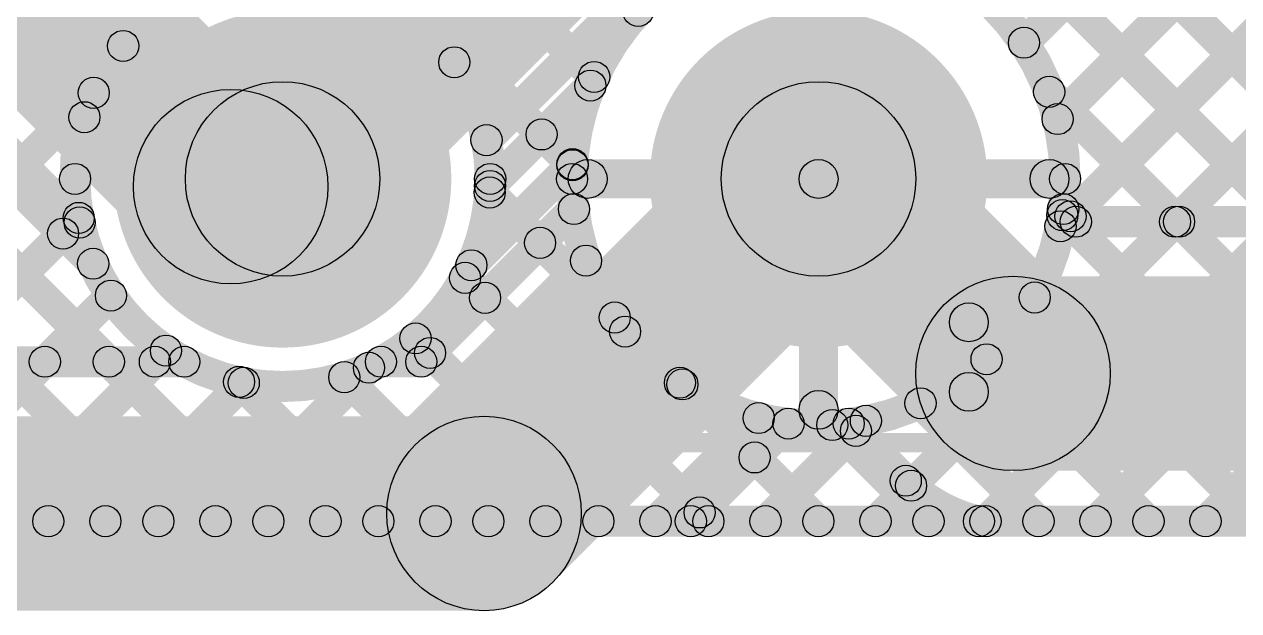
# Model space of a CAD drawing. Header units: millimetres. Extents: x 0.01 to 3.4, y 0.01 to 2.05.
# Drawn here: x 1.1898 to 1.502, y 0.013 to 0.1638 of the extents above; entities that cross this region are included whole.
import ezdxf

# ---------------------------------------------------------------- set-up
doc = ezdxf.new("R2010")
doc.units = ezdxf.units.MM
doc.header["$MEASUREMENT"] = 0
for name, color, linetype in [('BottomLayer', 5, 'Continuous'), ('BottomSolder', 6, 'Continuous'), ('PadHoleLayer', 156, 'Continuous'), ('TopLayer', 1, 'Continuous'), ('TopOverlay', 2, 'Continuous'), ('TopSolder', 216, 'Continuous')]:
    doc.layers.add(name, color=color, linetype=linetype)

# ---------------------------------------------------------------- blocks, each defined once
blk = doc.blocks.new('ESP8285_6')
at = {"layer": 'BottomLayer'}
h = blk.add_hatch(color=5, dxfattribs=at)
edge = h.paths.add_edge_path()
edge.add_arc((0.49921, 0.25236), 0.03937, 0, 360)
h = blk.add_hatch(color=5, dxfattribs=at)
edge = h.paths.add_edge_path()
edge.add_arc((0.49921, 0.11457), 0.03937, 0, 360)
at = {"layer": 'BottomSolder'}
h = blk.add_hatch(color=6, dxfattribs=at)
edge = h.paths.add_edge_path()
edge.add_arc((0.49921, 0.25236), 0.04337, 0, 360)
h = blk.add_hatch(color=6, dxfattribs=at)
edge = h.paths.add_edge_path()
edge.add_arc((0.49921, 0.11457), 0.04337, 0, 360)
at = {"layer": 'PadHoleLayer'}
h = blk.add_hatch(color=156, dxfattribs=at)
edge = h.paths.add_edge_path()
edge.add_arc((0.49921, 0.25236), 0.01969, 0, 360)
h = blk.add_hatch(color=156, dxfattribs=at)
edge = h.paths.add_edge_path()
edge.add_arc((0.49921, 0.11457), 0.01969, 0, 360)
at = {"layer": 'TopLayer'}
h = blk.add_hatch(color=1, dxfattribs=at)
edge = h.paths.add_edge_path()
edge.add_arc((0.49921, 0.25236), 0.03937, 0, 360)
h = blk.add_hatch(color=1, dxfattribs=at)
edge = h.paths.add_edge_path()
edge.add_arc((0.49921, 0.11457), 0.03937, 0, 360)
at = {"layer": 'TopOverlay'}
blk.add_hatch(color=2, dxfattribs=at).paths.add_polyline_path([(0.5695, -0.055), (0.5645, -0.055), (0.5645, 1.61823), (0.5695, 1.61823)])
h = blk.add_hatch(color=2, dxfattribs=at)
edge = h.paths.add_edge_path()
edge.add_arc((0.53606, 0.291), 0.005, 0, 360)
h = blk.add_hatch(color=2, dxfattribs=at)
edge = h.paths.add_edge_path()
edge.add_arc((0.55394, 0.291), 0.005, 0, 360)
at = {"layer": 'TopSolder'}
h = blk.add_hatch(color=216, dxfattribs=at)
edge = h.paths.add_edge_path()
edge.add_arc((0.49921, 0.25236), 0.04337, 0, 360)
h = blk.add_hatch(color=216, dxfattribs=at)
edge = h.paths.add_edge_path()
edge.add_arc((0.49921, 0.11457), 0.04337, 0, 360)
at = {"layer": 'TopOverlay', "const_width": 0.01}
blk.add_lwpolyline([(0.55394, 0.291, 1), (0.53606, 0.291, 1)], format="xyb", close=True, dxfattribs=at)
at = {"layer": 'TopOverlay'}
for centre in [(0.53606, 0.291), (0.55394, 0.291)]:
    blk.add_circle(centre, 0.005, dxfattribs=at)

msp = doc.modelspace()

# ---------------------------------------------------------------- hatches: boundary and pattern name
at = {"layer": 'BottomLayer'}
for points in [[(1.27388, 0.10632), (1.23853, 0.14168), (1.44753, 0.35068), (1.48288, 0.31532)], [(1.44964, 0.1562), (1.44398, 0.16185), (1.57896, 0.29683), (1.58462, 0.29117)], [(1.4583, 0.13657), (1.45264, 0.14223), (1.60725, 0.29683), (1.6129, 0.29117)], [(1.46158, 0.11157), (1.45593, 0.11723), (1.63553, 0.29683), (1.64119, 0.29117)], [(1.48847, 0.11017), (1.48281, 0.11583), (1.66381, 0.29683), (1.66947, 0.29117)], [(1.12396, 0.20553), (1.15932, 0.24089), (1.26053, 0.13968), (1.22517, 0.10432)], [(1.41897, 0.23161), (1.42463, 0.23727), (1.54607, 0.11583), (1.54041, 0.11017)], [(1.40483, 0.21747), (1.41048, 0.22313), (1.51778, 0.11583), (1.51212, 0.11017)], [(1.399, 0.124), (1.389, 0.124), (1.389, 0.18337), (1.399, 0.18337)], [(1.11587, 0.16701), (1.12153, 0.17267), (1.21437, 0.07983), (1.20871, 0.07417)], [(1.13702, 0.16701), (1.14268, 0.17267), (1.21031, 0.10504), (1.20466, 0.09938)], [(1.31237, 0.11936), (1.30672, 0.12501), (1.33252, 0.15081), (1.33817, 0.14516)], [(1.45046, 0.14355), (1.45611, 0.14921), (1.4895, 0.11583), (1.48384, 0.11017)], [(1.32568, 0.02032), (1.29032, 0.05568), (1.37632, 0.14168), (1.41168, 0.10632)], [(1.37632, 0.10632), (1.41168, 0.14168), (1.46168, 0.09168), (1.42632, 0.05632)], [(1.31997, 0.13262), (1.32563, 0.13827), (1.33356, 0.13035), (1.3279, 0.12469)], [(1.30757, 0.09898), (1.30191, 0.10463), (1.32792, 0.13064), (1.33357, 0.12498)], [(1.33463, 0.119), (1.33463, 0.129), (1.394, 0.129), (1.394, 0.119)], [(1.394, 0.119), (1.394, 0.129), (1.45337, 0.129), (1.45337, 0.119)], [(1.30663, 0.11767), (1.31229, 0.12333), (1.32523, 0.11039), (1.31958, 0.10473)], [(1.399, 0.06463), (1.389, 0.06463), (1.389, 0.124), (1.399, 0.124)], [(1.29467, 0.07417), (1.28902, 0.07983), (1.32828, 0.11909), (1.33393, 0.11343)], [(1.45407, 0.11343), (1.45972, 0.11909), (1.46298, 0.11583), (1.45733, 0.11017)], [(1.46015, 0.109), (1.46015, 0.117), (2.85344, 0.117), (2.85344, 0.109)], [(1.16963, 0.07417), (1.16397, 0.07983), (1.19692, 0.11278), (1.20258, 0.10712)], [(1.30029, 0.09573), (1.30595, 0.10139), (1.31109, 0.09624), (1.30543, 0.09059)], [(1.19791, 0.07417), (1.19225, 0.07983), (1.20924, 0.09682), (1.2149, 0.09116)], [(1.444, 0.049), (1.444, 0.099), (2.925, 0.099), (2.925, 0.049)], [(1.28756, 0.08018), (1.29321, 0.08584), (1.29695, 0.0821), (1.29129, 0.07645)], [(1.2262, 0.07417), (1.22054, 0.07983), (1.22339, 0.08268), (1.22905, 0.07702)], [(1.10715, 0.073), (1.10715, 0.081), (1.23092, 0.081), (1.23092, 0.073)], [(1.28149, 0.073), (1.28149, 0.081), (1.29185, 0.081), (1.29185, 0.073)], [(1.091, 0.013), (1.091, 0.063), (1.308, 0.063), (1.308, 0.013)], [(1.36398, 0.03317), (1.35833, 0.03883), (1.38343, 0.06393), (1.38909, 0.05828)], [(1.39469, 0.0579), (1.40035, 0.06356), (1.42508, 0.03883), (1.41942, 0.03317)], [(1.39891, 0.05828), (1.40457, 0.06393), (1.41925, 0.04925), (1.41359, 0.04359)], [(1.38319, 0.03317), (1.37753, 0.03883), (1.40077, 0.06207), (1.40643, 0.05642)], [(1.37473, 0.04958), (1.38039, 0.05523), (1.39679, 0.03883), (1.39113, 0.03317)], [(1.41147, 0.03317), (1.40581, 0.03883), (1.41495, 0.04796), (1.4206, 0.0423)], [(1.36059, 0.03543), (1.36624, 0.04109), (1.36851, 0.03883), (1.36285, 0.03317)], [(1.36115, 0.032), (1.36115, 0.04), (1.43523, 0.04), (1.43523, 0.032)]]:
    msp.add_hatch(color=5, dxfattribs=at).paths.add_polyline_path(points)
h = msp.add_hatch(color=5, dxfattribs=at)
edge = h.paths.add_edge_path()
edge.add_arc((1.44681, 0.15902), 0.004, 0, 360)
h = msp.add_hatch(color=5, dxfattribs=at)
edge = h.paths.add_edge_path()
edge.add_arc((1.33534, 0.14799), 0.004, 0, 360)
h = msp.add_hatch(color=5, dxfattribs=at)
edge = h.paths.add_edge_path()
edge.add_arc((1.33534, 0.14799), 0.004, 0, 360)
h = msp.add_hatch(color=5, dxfattribs=at)
edge = h.paths.add_edge_path()
edge.add_arc((1.45329, 0.14638), 0.004, 0, 360)
h = msp.add_hatch(color=5, dxfattribs=at)
edge = h.paths.add_edge_path()
edge.add_arc((1.24285, 0.122), 0.025, 0, 360)
h = msp.add_hatch(color=5, dxfattribs=at)
edge = h.paths.add_edge_path()
edge.add_arc((1.2562, 0.124), 0.025, 0, 360)
h = msp.add_hatch(color=5, dxfattribs=at)
edge = h.paths.add_edge_path()
edge.add_arc((1.394, 0.124), 0.025, 0, 360)
h = msp.add_hatch(color=5, dxfattribs=at)
edge = h.paths.add_edge_path()
edge.add_arc((1.394, 0.124), 0.025, 0, 360)
h = msp.add_hatch(color=5, dxfattribs=at)
edge = h.paths.add_edge_path()
edge.add_arc((1.45547, 0.1394), 0.004, 0, 360)
h = msp.add_hatch(color=5, dxfattribs=at)
edge = h.paths.add_edge_path()
edge.add_arc((1.3228, 0.13544), 0.004, 0, 360)
h = msp.add_hatch(color=5, dxfattribs=at)
edge = h.paths.add_edge_path()
edge.add_arc((1.33073, 0.12752), 0.004, 0, 360)
h = msp.add_hatch(color=5, dxfattribs=at)
edge = h.paths.add_edge_path()
edge.add_arc((1.33074, 0.12781), 0.004, 0, 360)
h = msp.add_hatch(color=5, dxfattribs=at)
edge = h.paths.add_edge_path()
edge.add_arc((1.33463, 0.124), 0.005, 0, 360)
h = msp.add_hatch(color=5, dxfattribs=at)
edge = h.paths.add_edge_path()
edge.add_arc((1.394, 0.124), 0.005, 0, 360)
h = msp.add_hatch(color=5, dxfattribs=at)
edge = h.paths.add_edge_path()
edge.add_arc((1.394, 0.124), 0.005, 0, 360)
h = msp.add_hatch(color=5, dxfattribs=at)
edge = h.paths.add_edge_path()
edge.add_arc((1.394, 0.124), 0.005, 0, 360)
h = msp.add_hatch(color=5, dxfattribs=at)
edge = h.paths.add_edge_path()
edge.add_arc((1.394, 0.124), 0.005, 0, 360)
h = msp.add_hatch(color=5, dxfattribs=at)
edge = h.paths.add_edge_path()
edge.add_arc((1.45337, 0.124), 0.005, 0, 360)
h = msp.add_hatch(color=5, dxfattribs=at)
edge = h.paths.add_edge_path()
edge.add_arc((1.30954, 0.12219), 0.004, 0, 360)
h = msp.add_hatch(color=5, dxfattribs=at)
edge = h.paths.add_edge_path()
edge.add_arc((1.30954, 0.12219), 0.004, 0, 360)
h = msp.add_hatch(color=5, dxfattribs=at)
edge = h.paths.add_edge_path()
edge.add_arc((1.45737, 0.124), 0.004, 0, 360)
h = msp.add_hatch(color=5, dxfattribs=at)
edge = h.paths.add_edge_path()
edge.add_arc((1.45737, 0.124), 0.004, 0, 360)
h = msp.add_hatch(color=5, dxfattribs=at)
edge = h.paths.add_edge_path()
edge.add_arc((1.30946, 0.1205), 0.004, 0, 360)
h = msp.add_hatch(color=5, dxfattribs=at)
edge = h.paths.add_edge_path()
edge.add_arc((1.3311, 0.11626), 0.004, 0, 360)
h = msp.add_hatch(color=5, dxfattribs=at)
edge = h.paths.add_edge_path()
edge.add_arc((1.3311, 0.11626), 0.004, 0, 360)
h = msp.add_hatch(color=5, dxfattribs=at)
edge = h.paths.add_edge_path()
edge.add_arc((1.4569, 0.11626), 0.004, 0, 360)
h = msp.add_hatch(color=5, dxfattribs=at)
edge = h.paths.add_edge_path()
edge.add_arc((1.4569, 0.11626), 0.004, 0, 360)
h = msp.add_hatch(color=5, dxfattribs=at)
edge = h.paths.add_edge_path()
edge.add_arc((1.45876, 0.1144), 0.004, 0, 360)
h = msp.add_hatch(color=5, dxfattribs=at)
edge = h.paths.add_edge_path()
edge.add_arc((1.46015, 0.113), 0.004, 0, 360)
h = msp.add_hatch(color=5, dxfattribs=at)
edge = h.paths.add_edge_path()
edge.add_arc((1.46015, 0.113), 0.004, 0, 360)
h = msp.add_hatch(color=5, dxfattribs=at)
edge = h.paths.add_edge_path()
edge.add_arc((1.48564, 0.113), 0.004, 0, 360)
h = msp.add_hatch(color=5, dxfattribs=at)
edge = h.paths.add_edge_path()
edge.add_arc((1.48667, 0.113), 0.004, 0, 360)
h = msp.add_hatch(color=5, dxfattribs=at)
edge = h.paths.add_edge_path()
edge.add_arc((1.19975, 0.10995), 0.004, 0, 360)
h = msp.add_hatch(color=5, dxfattribs=at)
edge = h.paths.add_edge_path()
edge.add_arc((1.3224, 0.10756), 0.004, 0, 360)
h = msp.add_hatch(color=5, dxfattribs=at)
edge = h.paths.add_edge_path()
edge.add_arc((1.20749, 0.10221), 0.004, 0, 360)
h = msp.add_hatch(color=5, dxfattribs=at)
edge = h.paths.add_edge_path()
edge.add_arc((1.20749, 0.10221), 0.004, 0, 360)
h = msp.add_hatch(color=5, dxfattribs=at)
edge = h.paths.add_edge_path()
edge.add_arc((1.30474, 0.1018), 0.004, 0, 360)
h = msp.add_hatch(color=5, dxfattribs=at)
edge = h.paths.add_edge_path()
edge.add_arc((1.30312, 0.09856), 0.004, 0, 360)
h = msp.add_hatch(color=5, dxfattribs=at)
edge = h.paths.add_edge_path()
edge.add_arc((1.21207, 0.09399), 0.004, 0, 360)
h = msp.add_hatch(color=5, dxfattribs=at)
edge = h.paths.add_edge_path()
edge.add_arc((1.30826, 0.09342), 0.004, 0, 360)
h = msp.add_hatch(color=5, dxfattribs=at)
edge = h.paths.add_edge_path()
edge.add_arc((1.444, 0.074), 0.025, 0, 360)
h = msp.add_hatch(color=5, dxfattribs=at)
edge = h.paths.add_edge_path()
edge.add_arc((1.444, 0.074), 0.025, 0, 360)
h = msp.add_hatch(color=5, dxfattribs=at)
edge = h.paths.add_edge_path()
edge.add_arc((1.29038, 0.08301), 0.004, 0, 360)
h = msp.add_hatch(color=5, dxfattribs=at)
edge = h.paths.add_edge_path()
edge.add_arc((1.22622, 0.07985), 0.004, 0, 360)
h = msp.add_hatch(color=5, dxfattribs=at)
edge = h.paths.add_edge_path()
edge.add_arc((1.29412, 0.07927), 0.004, 0, 360)
h = msp.add_hatch(color=5, dxfattribs=at)
edge = h.paths.add_edge_path()
edge.add_arc((1.19508, 0.077), 0.004, 0, 360)
h = msp.add_hatch(color=5, dxfattribs=at)
edge = h.paths.add_edge_path()
edge.add_arc((1.21154, 0.077), 0.004, 0, 360)
h = msp.add_hatch(color=5, dxfattribs=at)
edge = h.paths.add_edge_path()
edge.add_arc((1.22337, 0.077), 0.004, 0, 360)
h = msp.add_hatch(color=5, dxfattribs=at)
edge = h.paths.add_edge_path()
edge.add_arc((1.23092, 0.077), 0.004, 0, 360)
h = msp.add_hatch(color=5, dxfattribs=at)
edge = h.paths.add_edge_path()
edge.add_arc((1.23092, 0.077), 0.004, 0, 360)
h = msp.add_hatch(color=5, dxfattribs=at)
edge = h.paths.add_edge_path()
edge.add_arc((1.28149, 0.077), 0.004, 0, 360)
h = msp.add_hatch(color=5, dxfattribs=at)
edge = h.paths.add_edge_path()
edge.add_arc((1.28149, 0.077), 0.004, 0, 360)
h = msp.add_hatch(color=5, dxfattribs=at)
edge = h.paths.add_edge_path()
edge.add_arc((1.29185, 0.077), 0.004, 0, 360)
h = msp.add_hatch(color=5, dxfattribs=at)
edge = h.paths.add_edge_path()
edge.add_arc((1.29185, 0.077), 0.004, 0, 360)
h = msp.add_hatch(color=5, dxfattribs=at)
edge = h.paths.add_edge_path()
edge.add_arc((1.394, 0.06463), 0.005, 0, 360)
h = msp.add_hatch(color=5, dxfattribs=at)
edge = h.paths.add_edge_path()
edge.add_arc((1.308, 0.038), 0.025, 0, 360)
h = msp.add_hatch(color=5, dxfattribs=at)
edge = h.paths.add_edge_path()
edge.add_arc((1.308, 0.038), 0.025, 0, 360)
h = msp.add_hatch(color=5, dxfattribs=at)
edge = h.paths.add_edge_path()
edge.add_arc((1.38626, 0.0611), 0.004, 0, 360)
h = msp.add_hatch(color=5, dxfattribs=at)
edge = h.paths.add_edge_path()
edge.add_arc((1.38626, 0.0611), 0.004, 0, 360)
h = msp.add_hatch(color=5, dxfattribs=at)
edge = h.paths.add_edge_path()
edge.add_arc((1.39752, 0.06073), 0.004, 0, 360)
h = msp.add_hatch(color=5, dxfattribs=at)
edge = h.paths.add_edge_path()
edge.add_arc((1.40174, 0.0611), 0.004, 0, 360)
h = msp.add_hatch(color=5, dxfattribs=at)
edge = h.paths.add_edge_path()
edge.add_arc((1.40174, 0.0611), 0.004, 0, 360)
h = msp.add_hatch(color=5, dxfattribs=at)
edge = h.paths.add_edge_path()
edge.add_arc((1.4036, 0.05924), 0.004, 0, 360)
h = msp.add_hatch(color=5, dxfattribs=at)
edge = h.paths.add_edge_path()
edge.add_arc((1.37756, 0.0524), 0.004, 0, 360)
h = msp.add_hatch(color=5, dxfattribs=at)
edge = h.paths.add_edge_path()
edge.add_arc((1.41642, 0.04642), 0.004, 0, 360)
h = msp.add_hatch(color=5, dxfattribs=at)
edge = h.paths.add_edge_path()
edge.add_arc((1.41642, 0.04642), 0.004, 0, 360)
h = msp.add_hatch(color=5, dxfattribs=at)
edge = h.paths.add_edge_path()
edge.add_arc((1.41642, 0.04642), 0.004, 0, 360)
h = msp.add_hatch(color=5, dxfattribs=at)
edge = h.paths.add_edge_path()
edge.add_arc((1.41778, 0.04513), 0.004, 0, 360)
h = msp.add_hatch(color=5, dxfattribs=at)
edge = h.paths.add_edge_path()
edge.add_arc((1.36342, 0.03826), 0.004, 0, 360)
h = msp.add_hatch(color=5, dxfattribs=at)
edge = h.paths.add_edge_path()
edge.add_arc((1.36115, 0.036), 0.004, 0, 360)
h = msp.add_hatch(color=5, dxfattribs=at)
edge = h.paths.add_edge_path()
edge.add_arc((1.36115, 0.036), 0.004, 0, 360)
h = msp.add_hatch(color=5, dxfattribs=at)
edge = h.paths.add_edge_path()
edge.add_arc((1.36568, 0.036), 0.004, 0, 360)
h = msp.add_hatch(color=5, dxfattribs=at)
edge = h.paths.add_edge_path()
edge.add_arc((1.38036, 0.036), 0.004, 0, 360)
h = msp.add_hatch(color=5, dxfattribs=at)
edge = h.paths.add_edge_path()
edge.add_arc((1.39396, 0.036), 0.004, 0, 360)
h = msp.add_hatch(color=5, dxfattribs=at)
edge = h.paths.add_edge_path()
edge.add_arc((1.40864, 0.036), 0.004, 0, 360)
h = msp.add_hatch(color=5, dxfattribs=at)
edge = h.paths.add_edge_path()
edge.add_arc((1.42225, 0.036), 0.004, 0, 360)
h = msp.add_hatch(color=5, dxfattribs=at)
edge = h.paths.add_edge_path()
edge.add_arc((1.43523, 0.036), 0.004, 0, 360)
h = msp.add_hatch(color=5, dxfattribs=at)
edge = h.paths.add_edge_path()
edge.add_arc((1.43523, 0.036), 0.004, 0, 360)
h = msp.add_hatch(color=5, dxfattribs=at)
edge = h.paths.add_edge_path()
edge.add_arc((1.43523, 0.036), 0.004, 0, 360)
at = {"layer": 'TopLayer'}
for points in [[(1.30318, 0.15116), (1.29753, 0.15682), (1.97154, 0.83083), (1.9772, 0.82517)], [(1.07206, 0.03317), (1.0664, 0.03883), (1.8554, 0.82783), (1.86106, 0.82217)], [(1.31146, 0.13115), (1.3058, 0.13681), (1.97967, 0.81068), (1.98533, 0.80502)], [(1.44964, 0.1562), (1.44398, 0.16185), (2.0298, 0.74766), (2.03545, 0.74201)], [(1.4583, 0.13657), (1.45264, 0.14223), (2.04394, 0.73352), (2.0496, 0.72786)], [(1.45902, 0.10901), (1.45336, 0.11466), (2.02182, 0.68312), (2.02748, 0.67746)], [(1.41147, 0.03317), (1.40581, 0.03883), (2.03375, 0.66677), (2.03941, 0.66111)], [(1.43975, 0.03317), (1.4341, 0.03883), (2.0479, 0.65263), (2.05355, 0.64697)], [(1.46804, 0.03317), (1.46238, 0.03883), (2.06204, 0.63848), (2.0677, 0.63283)], [(1.49632, 0.03317), (1.49067, 0.03883), (2.07618, 0.62434), (2.08184, 0.61869)], [(1.30653, 0.34405), (1.31219, 0.34971), (1.62307, 0.03883), (1.61741, 0.03317)], [(1.29239, 0.32991), (1.29804, 0.33557), (1.59478, 0.03883), (1.58912, 0.03317)], [(1.19218, 0.28869), (1.19784, 0.29435), (1.33914, 0.15305), (1.33348, 0.14739)], [(1.19218, 0.26041), (1.19784, 0.26607), (1.33356, 0.13035), (1.3279, 0.12469)], [(1.19218, 0.17556), (1.19784, 0.18121), (1.21804, 0.16101), (1.21239, 0.15535)], [(1.399, 0.124), (1.389, 0.124), (1.389, 0.18337), (1.399, 0.18337)], [(1.05317, 0.17314), (1.05883, 0.1788), (1.1988, 0.03883), (1.19314, 0.03317)], [(1.08759, 0.16701), (1.09324, 0.17267), (1.22709, 0.03883), (1.22143, 0.03317)], [(1.11587, 0.16701), (1.12153, 0.17267), (1.25537, 0.03883), (1.24971, 0.03317)], [(1.14415, 0.16701), (1.14981, 0.17267), (1.20685, 0.11563), (1.20119, 0.10997)], [(1.17244, 0.16701), (1.1781, 0.17267), (1.20808, 0.14269), (1.20242, 0.13703)], [(1.10034, 0.03317), (1.09469, 0.03883), (1.20481, 0.14895), (1.21046, 0.14329)], [(1.45046, 0.14355), (1.45611, 0.14921), (1.5665, 0.03883), (1.56084, 0.03317)], [(1.30757, 0.09898), (1.30191, 0.10463), (1.32792, 0.13064), (1.33357, 0.12498)], [(1.33463, 0.119), (1.33463, 0.129), (1.394, 0.129), (1.394, 0.119)], [(1.394, 0.119), (1.394, 0.129), (1.45337, 0.129), (1.45337, 0.119)], [(1.30663, 0.11767), (1.31229, 0.12333), (1.34443, 0.09119), (1.33877, 0.08553)], [(1.399, 0.06463), (1.389, 0.06463), (1.389, 0.124), (1.399, 0.124)], [(1.12863, 0.03317), (1.12297, 0.03883), (1.20095, 0.11681), (1.20661, 0.11116)], [(1.45386, 0.11187), (1.45951, 0.11753), (1.53821, 0.03883), (1.53256, 0.03317)], [(1.27005, 0.03317), (1.26439, 0.03883), (1.33139, 0.10582), (1.33704, 0.10016)], [(1.30029, 0.09573), (1.30595, 0.10139), (1.36851, 0.03883), (1.36285, 0.03317)], [(1.15691, 0.03317), (1.15125, 0.03883), (1.20924, 0.09682), (1.2149, 0.09116)], [(1.44674, 0.09071), (1.45239, 0.09636), (1.50993, 0.03883), (1.50427, 0.03317)], [(1.29833, 0.03317), (1.29268, 0.03883), (1.34142, 0.08758), (1.34708, 0.08192)], [(1.28756, 0.08018), (1.29321, 0.08584), (1.34022, 0.03883), (1.33457, 0.03317)], [(1.1852, 0.03317), (1.17954, 0.03883), (1.22339, 0.08268), (1.22905, 0.07702)], [(1.24176, 0.03317), (1.23611, 0.03883), (1.27557, 0.07829), (1.28123, 0.07264)], [(1.43436, 0.0748), (1.44002, 0.08046), (1.48164, 0.03883), (1.47599, 0.03317)], [(1.26924, 0.07021), (1.2749, 0.07587), (1.31194, 0.03883), (1.30628, 0.03317)], [(1.21348, 0.03317), (1.20782, 0.03883), (1.2434, 0.0744), (1.24905, 0.06874)], [(1.24218, 0.06899), (1.24784, 0.07465), (1.28365, 0.03883), (1.278, 0.03317)], [(1.32662, 0.03317), (1.32096, 0.03883), (1.35615, 0.07402), (1.36181, 0.06836)], [(1.35553, 0.06877), (1.36119, 0.07443), (1.39679, 0.03883), (1.39113, 0.03317)], [(1.41739, 0.06348), (1.42305, 0.06914), (1.45336, 0.03883), (1.4477, 0.03317)], [(1.3549, 0.03317), (1.34924, 0.03883), (1.37577, 0.06536), (1.38143, 0.0597)], [(1.38319, 0.03317), (1.37753, 0.03883), (1.40334, 0.06464), (1.409, 0.05898)], [(1.39469, 0.0579), (1.40035, 0.06356), (1.42508, 0.03883), (1.41942, 0.03317)], [(1.057, 0.032), (1.057, 0.04), (2.8529, 0.04), (2.8529, 0.032)]]:
    msp.add_hatch(color=1, dxfattribs=at).paths.add_polyline_path(points)
h = msp.add_hatch(color=1, dxfattribs=at)
edge = h.paths.add_edge_path()
edge.add_arc((1.34763, 0.16719), 0.004, 0, 360)
h = msp.add_hatch(color=1, dxfattribs=at)
edge = h.paths.add_edge_path()
edge.add_arc((1.44681, 0.15902), 0.004, 0, 360)
h = msp.add_hatch(color=1, dxfattribs=at)
edge = h.paths.add_edge_path()
edge.add_arc((1.21521, 0.15818), 0.004, 0, 360)
h = msp.add_hatch(color=1, dxfattribs=at)
edge = h.paths.add_edge_path()
edge.add_arc((1.30035, 0.15399), 0.004, 0, 360)
h = msp.add_hatch(color=1, dxfattribs=at)
edge = h.paths.add_edge_path()
edge.add_arc((1.33631, 0.15022), 0.004, 0, 360)
h = msp.add_hatch(color=1, dxfattribs=at)
edge = h.paths.add_edge_path()
edge.add_arc((1.20763, 0.14612), 0.004, 0, 360)
h = msp.add_hatch(color=1, dxfattribs=at)
edge = h.paths.add_edge_path()
edge.add_arc((1.45329, 0.14638), 0.004, 0, 360)
h = msp.add_hatch(color=1, dxfattribs=at)
edge = h.paths.add_edge_path()
edge.add_arc((1.20525, 0.13986), 0.004, 0, 360)
h = msp.add_hatch(color=1, dxfattribs=at)
edge = h.paths.add_edge_path()
edge.add_arc((1.45547, 0.1394), 0.004, 0, 360)
h = msp.add_hatch(color=1, dxfattribs=at)
edge = h.paths.add_edge_path()
edge.add_arc((1.30863, 0.13398), 0.004, 0, 360)
h = msp.add_hatch(color=1, dxfattribs=at)
edge = h.paths.add_edge_path()
edge.add_arc((1.33073, 0.12752), 0.004, 0, 360)
h = msp.add_hatch(color=1, dxfattribs=at)
edge = h.paths.add_edge_path()
edge.add_arc((1.33074, 0.12781), 0.004, 0, 360)
h = msp.add_hatch(color=1, dxfattribs=at)
edge = h.paths.add_edge_path()
edge.add_arc((1.33463, 0.124), 0.005, 0, 360)
h = msp.add_hatch(color=1, dxfattribs=at)
edge = h.paths.add_edge_path()
edge.add_arc((1.394, 0.124), 0.005, 0, 360)
h = msp.add_hatch(color=1, dxfattribs=at)
edge = h.paths.add_edge_path()
edge.add_arc((1.394, 0.124), 0.005, 0, 360)
h = msp.add_hatch(color=1, dxfattribs=at)
edge = h.paths.add_edge_path()
edge.add_arc((1.394, 0.124), 0.005, 0, 360)
h = msp.add_hatch(color=1, dxfattribs=at)
edge = h.paths.add_edge_path()
edge.add_arc((1.394, 0.124), 0.005, 0, 360)
h = msp.add_hatch(color=1, dxfattribs=at)
edge = h.paths.add_edge_path()
edge.add_arc((1.45337, 0.124), 0.005, 0, 360)
h = msp.add_hatch(color=1, dxfattribs=at)
edge = h.paths.add_edge_path()
edge.add_arc((1.20283, 0.124), 0.004, 0, 360)
h = msp.add_hatch(color=1, dxfattribs=at)
edge = h.paths.add_edge_path()
edge.add_arc((1.30957, 0.124), 0.004, 0, 360)
h = msp.add_hatch(color=1, dxfattribs=at)
edge = h.paths.add_edge_path()
edge.add_arc((1.33063, 0.124), 0.004, 0, 360)
h = msp.add_hatch(color=1, dxfattribs=at)
edge = h.paths.add_edge_path()
edge.add_arc((1.45737, 0.124), 0.004, 0, 360)
h = msp.add_hatch(color=1, dxfattribs=at)
edge = h.paths.add_edge_path()
edge.add_arc((1.30946, 0.1205), 0.004, 0, 360)
h = msp.add_hatch(color=1, dxfattribs=at)
edge = h.paths.add_edge_path()
edge.add_arc((1.45668, 0.1147), 0.004, 0, 360)
h = msp.add_hatch(color=1, dxfattribs=at)
edge = h.paths.add_edge_path()
edge.add_arc((1.20378, 0.11398), 0.004, 0, 360)
h = msp.add_hatch(color=1, dxfattribs=at)
edge = h.paths.add_edge_path()
edge.add_arc((1.20402, 0.1128), 0.004, 0, 360)
h = msp.add_hatch(color=1, dxfattribs=at)
edge = h.paths.add_edge_path()
edge.add_arc((1.45619, 0.11183), 0.004, 0, 360)
h = msp.add_hatch(color=1, dxfattribs=at)
edge = h.paths.add_edge_path()
edge.add_arc((1.33421, 0.10299), 0.004, 0, 360)
h = msp.add_hatch(color=1, dxfattribs=at)
edge = h.paths.add_edge_path()
edge.add_arc((1.30474, 0.1018), 0.004, 0, 360)
h = msp.add_hatch(color=1, dxfattribs=at)
edge = h.paths.add_edge_path()
edge.add_arc((1.30312, 0.09856), 0.004, 0, 360)
h = msp.add_hatch(color=1, dxfattribs=at)
edge = h.paths.add_edge_path()
edge.add_arc((1.21207, 0.09399), 0.004, 0, 360)
h = msp.add_hatch(color=1, dxfattribs=at)
edge = h.paths.add_edge_path()
edge.add_arc((1.44957, 0.09353), 0.004, 0, 360)
h = msp.add_hatch(color=1, dxfattribs=at)
edge = h.paths.add_edge_path()
edge.add_arc((1.3416, 0.08836), 0.004, 0, 360)
h = msp.add_hatch(color=1, dxfattribs=at)
edge = h.paths.add_edge_path()
edge.add_arc((1.34425, 0.08475), 0.004, 0, 360)
h = msp.add_hatch(color=1, dxfattribs=at)
edge = h.paths.add_edge_path()
edge.add_arc((1.29038, 0.08301), 0.004, 0, 360)
h = msp.add_hatch(color=1, dxfattribs=at)
edge = h.paths.add_edge_path()
edge.add_arc((1.22622, 0.07985), 0.004, 0, 360)
h = msp.add_hatch(color=1, dxfattribs=at)
edge = h.paths.add_edge_path()
edge.add_arc((1.43719, 0.07763), 0.004, 0, 360)
h = msp.add_hatch(color=1, dxfattribs=at)
edge = h.paths.add_edge_path()
edge.add_arc((1.2784, 0.07547), 0.004, 0, 360)
h = msp.add_hatch(color=1, dxfattribs=at)
edge = h.paths.add_edge_path()
edge.add_arc((1.24501, 0.07182), 0.004, 0, 360)
h = msp.add_hatch(color=1, dxfattribs=at)
edge = h.paths.add_edge_path()
edge.add_arc((1.24622, 0.07157), 0.004, 0, 360)
h = msp.add_hatch(color=1, dxfattribs=at)
edge = h.paths.add_edge_path()
edge.add_arc((1.27207, 0.07304), 0.004, 0, 360)
h = msp.add_hatch(color=1, dxfattribs=at)
edge = h.paths.add_edge_path()
edge.add_arc((1.35836, 0.0716), 0.004, 0, 360)
h = msp.add_hatch(color=1, dxfattribs=at)
edge = h.paths.add_edge_path()
edge.add_arc((1.35898, 0.07119), 0.004, 0, 360)
h = msp.add_hatch(color=1, dxfattribs=at)
edge = h.paths.add_edge_path()
edge.add_arc((1.394, 0.06463), 0.005, 0, 360)
h = msp.add_hatch(color=1, dxfattribs=at)
edge = h.paths.add_edge_path()
edge.add_arc((1.42022, 0.06631), 0.004, 0, 360)
h = msp.add_hatch(color=1, dxfattribs=at)
edge = h.paths.add_edge_path()
edge.add_arc((1.3786, 0.06253), 0.004, 0, 360)
h = msp.add_hatch(color=1, dxfattribs=at)
edge = h.paths.add_edge_path()
edge.add_arc((1.40617, 0.06181), 0.004, 0, 360)
h = msp.add_hatch(color=1, dxfattribs=at)
edge = h.paths.add_edge_path()
edge.add_arc((1.39752, 0.06073), 0.004, 0, 360)
h = msp.add_hatch(color=1, dxfattribs=at)
edge = h.paths.add_edge_path()
edge.add_arc((1.19597, 0.036), 0.004, 0, 360)
h = msp.add_hatch(color=1, dxfattribs=at)
edge = h.paths.add_edge_path()
edge.add_arc((1.21065, 0.036), 0.004, 0, 360)
h = msp.add_hatch(color=1, dxfattribs=at)
edge = h.paths.add_edge_path()
edge.add_arc((1.22426, 0.036), 0.004, 0, 360)
h = msp.add_hatch(color=1, dxfattribs=at)
edge = h.paths.add_edge_path()
edge.add_arc((1.23894, 0.036), 0.004, 0, 360)
h = msp.add_hatch(color=1, dxfattribs=at)
edge = h.paths.add_edge_path()
edge.add_arc((1.25254, 0.036), 0.004, 0, 360)
h = msp.add_hatch(color=1, dxfattribs=at)
edge = h.paths.add_edge_path()
edge.add_arc((1.26722, 0.036), 0.004, 0, 360)
h = msp.add_hatch(color=1, dxfattribs=at)
edge = h.paths.add_edge_path()
edge.add_arc((1.28083, 0.036), 0.004, 0, 360)
h = msp.add_hatch(color=1, dxfattribs=at)
edge = h.paths.add_edge_path()
edge.add_arc((1.2955, 0.036), 0.004, 0, 360)
h = msp.add_hatch(color=1, dxfattribs=at)
edge = h.paths.add_edge_path()
edge.add_arc((1.30911, 0.036), 0.004, 0, 360)
h = msp.add_hatch(color=1, dxfattribs=at)
edge = h.paths.add_edge_path()
edge.add_arc((1.32379, 0.036), 0.004, 0, 360)
h = msp.add_hatch(color=1, dxfattribs=at)
edge = h.paths.add_edge_path()
edge.add_arc((1.33739, 0.036), 0.004, 0, 360)
h = msp.add_hatch(color=1, dxfattribs=at)
edge = h.paths.add_edge_path()
edge.add_arc((1.35207, 0.036), 0.004, 0, 360)
h = msp.add_hatch(color=1, dxfattribs=at)
edge = h.paths.add_edge_path()
edge.add_arc((1.36568, 0.036), 0.004, 0, 360)
h = msp.add_hatch(color=1, dxfattribs=at)
edge = h.paths.add_edge_path()
edge.add_arc((1.38036, 0.036), 0.004, 0, 360)
h = msp.add_hatch(color=1, dxfattribs=at)
edge = h.paths.add_edge_path()
edge.add_arc((1.39396, 0.036), 0.004, 0, 360)
h = msp.add_hatch(color=1, dxfattribs=at)
edge = h.paths.add_edge_path()
edge.add_arc((1.40864, 0.036), 0.004, 0, 360)
h = msp.add_hatch(color=1, dxfattribs=at)
edge = h.paths.add_edge_path()
edge.add_arc((1.42225, 0.036), 0.004, 0, 360)
h = msp.add_hatch(color=1, dxfattribs=at)
edge = h.paths.add_edge_path()
edge.add_arc((1.43693, 0.036), 0.004, 0, 360)
h = msp.add_hatch(color=1, dxfattribs=at)
edge = h.paths.add_edge_path()
edge.add_arc((1.45053, 0.036), 0.004, 0, 360)
h = msp.add_hatch(color=1, dxfattribs=at)
edge = h.paths.add_edge_path()
edge.add_arc((1.46521, 0.036), 0.004, 0, 360)
h = msp.add_hatch(color=1, dxfattribs=at)
edge = h.paths.add_edge_path()
edge.add_arc((1.47882, 0.036), 0.004, 0, 360)
h = msp.add_hatch(color=1, dxfattribs=at)
edge = h.paths.add_edge_path()
edge.add_arc((1.49349, 0.036), 0.004, 0, 360)

# ---------------------------------------------------------------- linework, layer by layer
at = {"layer": 'BottomLayer', "const_width": 0.008}
for points in [[(1.37002, 0.18266, -0.533055), (1.45737, 0.124)], [(1.3311, 0.11626, -0.128356), (1.33534, 0.14799)], [(1.30954, 0.12219, -0.266881), (1.28149, 0.077)], [(1.45737, 0.124, -0.030627), (1.4569, 0.11626)], [(1.23092, 0.077, -0.165656), (1.20749, 0.10221)], [(1.40174, 0.0611, -0.061305), (1.38626, 0.0611)], [(1.43523, 0.036, -0.140531), (1.41642, 0.04642)], [(1.43523, 0.036, -0.140531), (1.41642, 0.04642)]]:
    msp.add_lwpolyline(points, format="xyb", dxfattribs=at)
at = {"layer": 'BottomLayer'}
for centre, radius in [((1.44681, 0.15902), 0.004), ((1.33534, 0.14799), 0.004), ((1.33534, 0.14799), 0.004), ((1.45329, 0.14638), 0.004), ((1.24285, 0.122), 0.025), ((1.2562, 0.124), 0.025), ((1.394, 0.124), 0.025), ((1.394, 0.124), 0.025), ((1.45547, 0.1394), 0.004), ((1.3228, 0.13544), 0.004), ((1.33073, 0.12752), 0.004), ((1.33074, 0.12781), 0.004), ((1.33463, 0.124), 0.005), ((1.394, 0.124), 0.005), ((1.394, 0.124), 0.005), ((1.394, 0.124), 0.005), ((1.394, 0.124), 0.005), ((1.45337, 0.124), 0.005), ((1.30954, 0.12219), 0.004), ((1.30954, 0.12219), 0.004), ((1.45737, 0.124), 0.004), ((1.45737, 0.124), 0.004), ((1.30946, 0.1205), 0.004), ((1.3311, 0.11626), 0.004), ((1.3311, 0.11626), 0.004), ((1.4569, 0.11626), 0.004), ((1.4569, 0.11626), 0.004), ((1.45876, 0.1144), 0.004), ((1.46015, 0.113), 0.004), ((1.46015, 0.113), 0.004), ((1.48564, 0.113), 0.004), ((1.48667, 0.113), 0.004), ((1.19975, 0.10995), 0.004), ((1.3224, 0.10756), 0.004), ((1.20749, 0.10221), 0.004), ((1.20749, 0.10221), 0.004), ((1.30474, 0.1018), 0.004), ((1.30312, 0.09856), 0.004), ((1.21207, 0.09399), 0.004), ((1.30826, 0.09342), 0.004), ((1.444, 0.074), 0.025), ((1.444, 0.074), 0.025), ((1.29038, 0.08301), 0.004), ((1.22622, 0.07985), 0.004), ((1.29412, 0.07927), 0.004), ((1.19508, 0.077), 0.004), ((1.21154, 0.077), 0.004), ((1.22337, 0.077), 0.004), ((1.23092, 0.077), 0.004), ((1.23092, 0.077), 0.004), ((1.28149, 0.077), 0.004), ((1.28149, 0.077), 0.004), ((1.29185, 0.077), 0.004), ((1.29185, 0.077), 0.004), ((1.394, 0.06463), 0.005), ((1.308, 0.038), 0.025), ((1.308, 0.038), 0.025), ((1.38626, 0.0611), 0.004), ((1.38626, 0.0611), 0.004), ((1.39752, 0.06073), 0.004), ((1.40174, 0.0611), 0.004), ((1.40174, 0.0611), 0.004), ((1.4036, 0.05924), 0.004), ((1.37756, 0.0524), 0.004), ((1.41642, 0.04642), 0.004), ((1.41642, 0.04642), 0.004), ((1.41642, 0.04642), 0.004), ((1.41778, 0.04513), 0.004), ((1.36342, 0.03826), 0.004), ((1.36115, 0.036), 0.004), ((1.36115, 0.036), 0.004), ((1.36568, 0.036), 0.004), ((1.38036, 0.036), 0.004), ((1.39396, 0.036), 0.004), ((1.40864, 0.036), 0.004), ((1.42225, 0.036), 0.004), ((1.43523, 0.036), 0.004), ((1.43523, 0.036), 0.004), ((1.43523, 0.036), 0.004)]:
    msp.add_circle(centre, radius, dxfattribs=at)
at = {"layer": 'TopLayer', "const_width": 0.008}
for points in [[(1.45737, 0.124, 1), (1.33063, 0.124, 1)], [(1.30957, 0.124, 1), (1.20283, 0.124, 1)]]:
    msp.add_lwpolyline(points, format="xyb", close=True, dxfattribs=at)
at = {"layer": 'TopLayer'}
for centre, radius in [((1.34763, 0.16719), 0.004), ((1.44681, 0.15902), 0.004), ((1.21521, 0.15818), 0.004), ((1.30035, 0.15399), 0.004), ((1.33631, 0.15022), 0.004), ((1.20763, 0.14612), 0.004), ((1.45329, 0.14638), 0.004), ((1.20525, 0.13986), 0.004), ((1.45547, 0.1394), 0.004), ((1.30863, 0.13398), 0.004), ((1.33073, 0.12752), 0.004), ((1.33074, 0.12781), 0.004), ((1.33463, 0.124), 0.005), ((1.394, 0.124), 0.005), ((1.394, 0.124), 0.005), ((1.394, 0.124), 0.005), ((1.394, 0.124), 0.005), ((1.45337, 0.124), 0.005), ((1.20283, 0.124), 0.004), ((1.30957, 0.124), 0.004), ((1.33063, 0.124), 0.004), ((1.45737, 0.124), 0.004), ((1.30946, 0.1205), 0.004), ((1.45668, 0.1147), 0.004), ((1.20378, 0.11398), 0.004), ((1.20402, 0.1128), 0.004), ((1.45619, 0.11183), 0.004), ((1.33421, 0.10299), 0.004), ((1.30474, 0.1018), 0.004), ((1.30312, 0.09856), 0.004), ((1.21207, 0.09399), 0.004), ((1.44957, 0.09353), 0.004), ((1.3416, 0.08836), 0.004), ((1.34425, 0.08475), 0.004), ((1.29038, 0.08301), 0.004), ((1.22622, 0.07985), 0.004), ((1.43719, 0.07763), 0.004), ((1.2784, 0.07547), 0.004), ((1.24501, 0.07182), 0.004), ((1.24622, 0.07157), 0.004), ((1.27207, 0.07304), 0.004), ((1.35836, 0.0716), 0.004), ((1.35898, 0.07119), 0.004), ((1.394, 0.06463), 0.005), ((1.42022, 0.06631), 0.004), ((1.3786, 0.06253), 0.004), ((1.40617, 0.06181), 0.004), ((1.39752, 0.06073), 0.004), ((1.19597, 0.036), 0.004), ((1.21065, 0.036), 0.004), ((1.22426, 0.036), 0.004), ((1.23894, 0.036), 0.004), ((1.25254, 0.036), 0.004), ((1.26722, 0.036), 0.004), ((1.28083, 0.036), 0.004), ((1.2955, 0.036), 0.004), ((1.30911, 0.036), 0.004), ((1.32379, 0.036), 0.004), ((1.33739, 0.036), 0.004), ((1.35207, 0.036), 0.004), ((1.36568, 0.036), 0.004), ((1.38036, 0.036), 0.004), ((1.39396, 0.036), 0.004), ((1.40864, 0.036), 0.004), ((1.42225, 0.036), 0.004), ((1.43693, 0.036), 0.004), ((1.45053, 0.036), 0.004), ((1.46521, 0.036), 0.004), ((1.47882, 0.036), 0.004), ((1.49349, 0.036), 0.004)]:
    msp.add_circle(centre, radius, dxfattribs=at)

# ---------------------------------------------------------------- block references
at = {"rotation": 270}
msp.add_blockref('ESP8285_6', (1.14164, 0.62321), dxfattribs=at)

doc.saveas('drawing.dxf')
